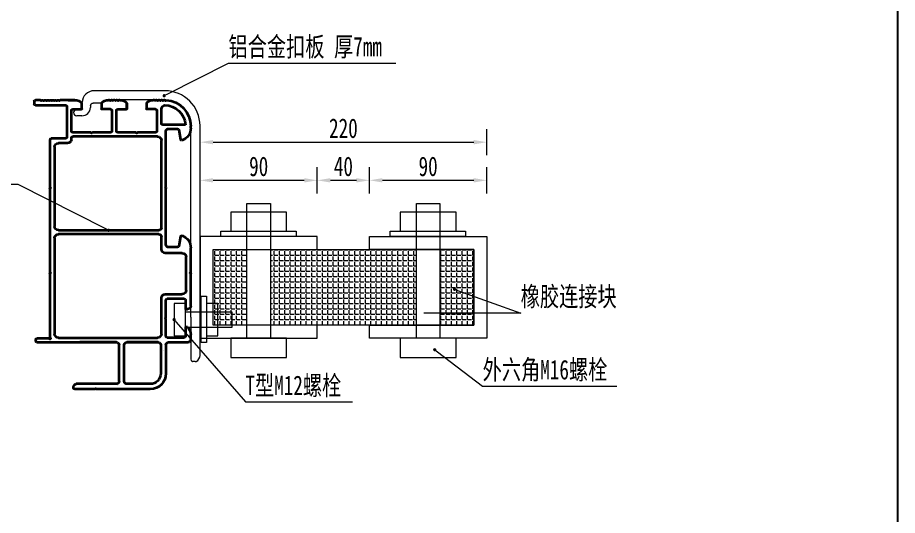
# Model space of a CAD drawing. Extents: x 36536 to 256213, y 18389 to 106449.
# Drawn here: x 249107 to 251807, y 81051 to 82581 of the extents above; entities that cross this region are included whole.
import ezdxf
from ezdxf import colors
from ezdxf.entities.mleader import LeaderData, LeaderLine
from ezdxf.math import Vec2, Vec3

# ---------------------------------------------------------------- set-up
doc = ezdxf.new("R2010")
doc.units = 0
doc.header["$LTSCALE"] = 1000
doc.header["$MEASUREMENT"] = 0
for name, color, linetype, lineweight in [('01-细实线', 3, 'Continuous', 18), ('02-标注', 3, 'Continuous', 18), ('03-中粗线', 1, 'Continuous', 35), ('型材', 7, 'Continuous', 15)]:
    doc.layers.add(name, color=color, linetype=linetype, lineweight=lineweight)
doc.styles.add('3.0号字-阿文', font='', dxfattribs={"width": 0.72})
doc.styles.get('3.0号字-阿文').set_extended_font_data('FangSong_GB2312')
doc.dimstyles.new('1：5阿文', dxfattribs={"dimtxt": 3, "dimasz": 2, "dimexe": 2, "dimexo": 0, "dimtad": 1, "dimdec": 0, "dimlfac": 5, "dimzin": 0, "dimdsep": 46, "dimtxsty": '3.0号字-阿文', "dimcen": 2, "dimclrd": 3, "dimclre": 3, "dimclrt": 3, "dimadec": 0, "dimazin": 0, "dimtfac": 1, "dimtdec": 0, "dimtmove": 0, "dimatfit": 3, "dimfxl": 2, "dimfxlon": 1, "dimtolj": 1, "dimtzin": 0, "dimlwd": 18, "dimlwe": 18, "dimarcsym": 0})

# ---------------------------------------------------------------- blocks, each defined once
blk = doc.blocks.new('ERE')
blk.add_line((42.01279945462011, -167.0003767648232, -6.701111215079436e-05), (42.01279946045543, -199.2569993367651))
at = {"layer": '型材', "extrusion": (0, -1, 0)}
for p, q in [((22.01279946044087, 7), (-32.31293349615589, 7)), ((22.4935750560835, 0), (-22.4935750560835, 0)), ((-26.61616359557956, -2.494814191806654), (-33.03893734700978, -2.494814191806654)), ((45.21103294100612, -201.0073250003697), (43.35173108428717, -201.0073250003697))]:
    blk.add_line(p, q, dxfattribs=at)
at = {"layer": '型材', "extrusion": (-1, 0, 0)}
for p, q in [((-41.31293349619955, -6.359820538200438), (-41.31293349615589, -2)), ((42.01279945462011, -167.0003767648232, -6.701111215079436e-05), (42.01279946044087, -19.99999999989086)), ((49.01279945496935, -196.2721140467329, -6.300101540546166e-05), (49.01279946044087, -20.00000000106957))]:
    blk.add_line(p, q, dxfattribs=at)
at = {"layer": '型材', "extrusion": (1, 0, 0)}
blk.add_line((-35.03893734700978, -4.494814191806654), (-35.03893734700978, -5.920625684688275), dxfattribs=at)
at = {"layer": '型材', "extrusion": (4.426100000000002e-12, 1, 0)}
blk.add_line((-45.60069508291781, -7.359820538185886), (-42.31293349619955, -7.359820538200438), dxfattribs=at)
at = {"layer": '型材', "extrusion": (-3.80242669e-08, -0.9999999999999993, 0)}
blk.add_line((-41.58769508264959, -12.15982069079473), (-45.60069508291781, -12.15982053819607), dxfattribs=at)
at = {"layer": '型材'}
for centre, radius, start, end in [((-32.31293349615589, -2), 9, 90, 180), ((-41.58508430421352, -5.606123666031635), 6.553697544774113, 269.9771752447518, 357.2494059149729), ((-45.60069508291781, -9.759820538201893), 2.400000000008731, 90, 270), ((44.01279946044087, -199.2569993364013), 1.999999999977559, 180, 228.6185957847259), ((43.35173108428717, -200.0073250003479), 1.000000000031168, 228.6185957847259, 270), ((45.21103294193745, -199.007324999533), 2.000000000837318, 269.9999999666495, 293.5408966204013), ((44.01282230019569, -196.2569993359575), 5.000000000263487, 293.5408966204013, 0)]:
    blk.add_arc(centre, radius, start, end, dxfattribs=at)
at = {"layer": '型材', "extrusion": (0, -3.851205031059188e-07, 0.999999999999926)}
blk.add_arc((22.01279946044087, -20.00000000000252, -2.695841953756038e-06), 27, 0, 90, dxfattribs=at)
at = {"layer": '型材', "extrusion": (0, 0, -1)}
for centre, radius, start, end in [((21.31971708033234, -6.59337699443131), 6.69705627411056, 37.73387139062445, 79.9050650188435), ((-22.00265244673938, -20.0041244633976), 20.01014743963923, 91.40581752806344, 179.9881902760069), ((42.31293349619955, -6.359820538200438), 0.9999999999999999, 180, 270), ((33.03893734700978, -4.494814191806654), 1.999999999999999, 0, 90)]:
    blk.add_arc(centre, radius, start, end, dxfattribs=at)
blk = doc.blocks.new('325')
at = {"layer": '03-中粗线', "ltscale": 0.5}
for p, q in [((76366.40474455255, -86883.46651534196), (76366.70474455935, -86883.92951533431)), ((76366.98758726858, -86883.92951533431), (76367.28758727956, -86883.46651534103)), ((76367.4290086316, -86883.40793670175), (76368.26332319957, -86883.40793670175)), ((76368.40474455232, -86883.46651534196), (76368.70474455912, -86883.92951533431)), ((76368.98758726832, -86883.92951533431), (76369.28758727932, -86883.46651534103)), ((76369.42900863137, -86883.40793670175), (76370.26332319932, -86883.40793670175)), ((76370.40474455232, -86883.46651534196), (76370.70474455912, -86883.92951533431)), ((76370.98758726832, -86883.92951533431), (76371.28758727932, -86883.46651534103)), ((76371.42900863137, -86883.40793670175), (76372.26332319934, -86883.40793670175)), ((76372.40474455232, -86883.46651534196), (76372.70474455912, -86883.92951533431)), ((76372.98758726832, -86883.92951533431), (76373.28758727932, -86883.46651534103)), ((76373.42900863137, -86883.40793670175), (76374.26332319932, -86883.40793670175)), ((76374.40474455232, -86883.46651534196), (76374.70474455912, -86883.92951533431)), ((76374.98758726832, -86883.92951533431), (76375.28758727932, -86883.46651534103)), ((76375.42900863137, -86883.40793670175), (76376.26332319934, -86883.40793670175)), ((76381.54108492528, -86885.90275087982), (76381.54108492528, -86890.2027508798)), ((76396.54108492528, -86890.20275087982), (76396.54108492528, -86885.90275087985)), ((76396.54108492525, -86885.90793670178), (76396.54108492525, -86890.20793670174)), ((76402.84966356227, -86883.466515342), (76403.14966356907, -86883.92951533434)), ((76403.43250627829, -86883.92951533434), (76403.73250628928, -86883.46651534108)), ((76404.84966356227, -86883.466515342), (76405.14966356907, -86883.92951533434)), ((76405.43250627827, -86883.92951533434), (76405.73250628928, -86883.46651534108)), ((76406.84966356227, -86883.466515342), (76407.14966356907, -86883.92951533434)), ((76407.43250627829, -86883.92951533434), (76407.73250628928, -86883.46651534108)), ((76408.84966356227, -86883.466515342), (76409.14966356907, -86883.92951533434)), ((76409.43250627827, -86883.92951533434), (76409.73250628928, -86883.46651534108)), ((76416.04108492528, -86885.90793670178), (76416.04108492528, -86890.20793670174)), ((76431.04108492528, -86890.20793670179), (76431.04108492528, -86885.90793670178)), ((76436.54108492528, -86883.4079367018), (76447.6531612195, -86883.40793670175)), ((76441.65316121918, -86883.40793670175), (76436.54108492385, -86883.40793670173)), ((76448.09458258223, -86883.92951533431), (76447.79458257124, -86883.46651534103)), ((76448.67742529824, -86883.46651534196), (76448.37742529143, -86883.92951533431)), ((76449.65316121919, -86883.40793670175), (76448.81884665122, -86883.40793670175)), ((76450.09458258223, -86883.92951533431), (76449.79458257122, -86883.46651534103)), ((76450.67742529824, -86883.46651534196), (76450.37742529144, -86883.92951533431)), ((76451.65316121919, -86883.40793670175), (76450.81884665122, -86883.40793670175)), ((76452.09458258223, -86883.92951533431), (76451.79458257124, -86883.46651534103)), ((76452.67742529824, -86883.46651534196), (76452.37742529143, -86883.92951533431)), ((76453.65316121919, -86883.40793670175), (76452.81884665122, -86883.40793670175)), ((76454.09458258223, -86883.92951533431), (76453.79458257122, -86883.46651534103)), ((76454.67742529824, -86883.46651534196), (76454.37742529144, -86883.92951533431)), ((76455.65316121919, -86883.40793670175), (76454.81884665122, -86883.40793670175)), ((76456.09458258223, -86883.92951533431), (76455.79458257124, -86883.46651534103)), ((76456.67742529824, -86883.46651534196), (76456.37742529143, -86883.92951533431)), ((76457.65316121919, -86883.40793670175), (76456.81884665122, -86883.40793670175)), ((76458.09458258223, -86883.92951533431), (76457.79458257122, -86883.46651534103)), ((76458.67742529824, -86883.46651534196), (76458.37742529144, -86883.92951533431)), ((76459.65316121919, -86883.40793670175), (76458.81884665122, -86883.40793670175)), ((76460.09458258223, -86883.92951533431), (76459.79458257124, -86883.46651534103)), ((76460.67742529824, -86883.46651534196), (76460.37742529143, -86883.92951533431)), ((76461.65316121919, -86883.40793670175), (76460.81884665122, -86883.40793670175)), ((76462.09458258223, -86883.92951533431), (76461.79458257122, -86883.46651534103)), ((76462.67742529826, -86883.46651534196), (76462.37742529144, -86883.92951533431)), ((76462.81884665099, -86883.40793670175), (76466.74108492528, -86883.40793670175)), ((76467.54108492528, -86884.20793670174), (76467.54108492531, -86886.60793669875)), ((76367.54108492528, -86887.40793670178), (76367.54108492528, -86887.40793670178)), ((76370.0409386659, -86901.36532588312), (76370.04108492528, -86890.40275087982)), ((76373.54108492528, -86891.40275087983), (76373.54108492528, -86907.40275087972)), ((76374.54108492527, -86890.40275087982), (76381.34108492518, -86890.40275087982)), ((76403.54108492528, -86890.40275087982), (76396.74108492534, -86890.40275087982)), ((76404.54108492528, -86907.40275087972), (76404.54108492528, -86891.40275087983)), ((76408.04108492528, -86891.40793670178), (76408.04108492528, -86907.40793670168)), ((76409.04108492528, -86890.40793670178), (76415.84108492521, -86890.40793670178)), ((76438.04108492528, -86890.40793670178), (76431.24108492535, -86890.40793670178)), ((76439.04108492528, -86907.40793670168), (76439.04108492528, -86891.40793670178)), ((76442.54108492528, -86888.40793669876), (76442.54108492528, -86911.90793670165)), ((76466.74108492528, -86887.40793669876), (76443.54108492528, -86887.40793669876)), ((76347.54108492528, -86904.99679039787), (76347.54108492528, -86903.40793670178)), ((76351.57509097943, -86902.36532588312), (76351.57509097943, -86902.36532588312)), ((76356.66207330422, -86906.22988452589), (76355.32496996537, -86913.58748895173)), ((76364.5409142436, -86905.40868674102), (76357.64595834218, -86905.40868674102)), ((76366.54091422218, -86950.32509398917), (76366.54091422218, -86907.40868672534)), ((76373.04091422218, -86911.40793670165), (76438.04108492563, -86911.40793670165)), ((76374.54108492527, -86908.40275087972), (76388.4582422128, -86908.40275087972)), ((76388.59966356902, -86908.46132952347), (76388.89966356907, -86908.76132952348)), ((76389.18250628156, -86908.76132952348), (76389.48250628148, -86908.46132952347)), ((76389.62392763773, -86908.40275087972), (76403.54108492528, -86908.40275087972)), ((76409.04108492528, -86908.40793670168), (76422.95824221282, -86908.40793670168)), ((76423.09966356905, -86908.46651534543), (76423.3996635691, -86908.76651534543)), ((76423.68250628158, -86908.76651534543), (76423.9825062815, -86908.46651534543)), ((76424.12392763773, -86908.40793670168), (76438.04108492528, -86908.40793670168)), ((76443.54108492528, -86912.90793670165), (76454.54108492528, -86912.90793670165)), ((76455.54108492528, -86913.90793670168), (76455.54108492528, -86950.32509398917)), ((76442.04108492528, -86916.40793670168), (76449.04108492528, -86916.40793670168)), ((76452.04108492528, -86919.40793670165), (76452.04108492528, -86980.40793670165)), ((76366.54091422218, -86994.40868674147), (76366.54091422218, -86951.49077941415)), ((76366.89949286592, -86950.76651534543), (76366.59949286593, -86950.46651534543)), ((76366.59949286593, -86951.3493580579), (76366.89949286592, -86951.0493580579)), ((76455.48250628157, -86950.46651534543), (76455.18250628152, -86950.76651534543)), ((76455.18250628152, -86951.0493580579), (76455.48250628157, -86951.34935805791)), ((76455.54108492528, -86951.49077941415), (76455.54108492528, -86951.49077941415)), ((76455.54108492528, -86951.49077941415), (76455.54108492528, -87015.5754690091)), ((76355.32496996537, -86988.2298845308), (76356.66207330422, -86995.58748895662)), ((76370.04091422218, -86997.90868674149), (76370.04091422218, -86988.40793670165)), ((76449.04108492528, -86983.40793670168), (76372.04091422218, -86983.40793670168)), ((76372.04091422218, -86986.40793670168), (76449.04108492528, -86986.40793670168)), ((76452.04108492528, -86989.40793670165), (76452.04108492528, -87062.90793670168)), ((76347.54108492742, -87015.5754690091), (76347.54108492742, -86996.82058308384)), ((76354.04108492742, -87000.90868674147), (76367.04091422218, -87000.90868674147)), ((76357.64595834218, -86996.40868674149), (76364.54091422218, -86996.40868674149)), ((76351.04108492742, -87029.40793670168), (76351.04108492742, -87003.9086867415)), ((76347.54108492742, -87030.99750686972), (76347.54108492742, -87016.74115443406)), ((76347.8996635712, -87016.01689036534), (76347.5996635712, -87015.71689036532)), ((76347.5996635712, -87016.59973307782), (76347.8996635712, -87016.29973307782)), ((76455.48250628157, -87015.71689036532), (76455.18250628152, -87016.01689036534)), ((76455.18250628152, -87016.29973307782), (76455.48250628157, -87016.59973307782)), ((76455.54108492528, -87016.74115443406), (76455.54108492528, -87065.90793670165)), ((76347.54108492742, -87041.40793670165), (76347.54108492742, -87030.99750686972)), ((76367.03691422216, -87032.40793670168), (76354.04108492742, -87032.40793670168)), ((76370.03691422216, -87062.90793670168), (76370.03691422216, -87035.40793670165)), ((76351.54108492742, -87036.90793670168), (76351.54108492742, -87043.70793670166)), ((76365.53691422216, -87035.90793670168), (76352.54108492742, -87035.90793670168)), ((76366.53691422215, -87050.32509398916), (76366.53691422216, -87036.90793670168)), ((76351.34108492742, -87043.90793670168), (76350.04108492745, -87043.90793670168)), ((76366.53691422216, -87064.90793670165), (76366.53691422215, -87051.49077941418)), ((76366.89549286592, -87050.76651534543), (76366.59549286593, -87050.46651534543)), ((76366.59549286593, -87051.34935805791), (76366.89549286592, -87051.0493580579)), ((76350.04108492745, -87057.90793670165), (76351.34108492742, -87057.90793670165)), ((76351.54108492742, -87058.10793670168), (76351.54108492742, -87064.90793670165)), ((76347.54108492742, -87067.40793670168), (76347.54108492742, -87063.40793670165)), ((76352.54108492742, -87065.90793670165), (76365.53691422216, -87065.90793670165)), ((76396.53691422213, -87069.40793670168), (76372.53691422213, -87069.40793670168)), ((76372.53691422213, -87069.40793670168), (76396.53691422213, -87069.40793670168)), ((76449.04108492528, -87065.90793670165), (76373.03691422216, -87065.90793670165)), ((76465.54108492528, -87069.40793670168), (76404.53691422215, -87069.4079367017)), ((76404.53691422215, -87069.40793670168), (76432.53691422215, -87069.40793670168)), ((76456.04108492528, -87066.40793670168), (76465.54108492528, -87066.40793670168)), ((76466.54108492528, -87067.40793670168), (76466.54108492528, -87068.40793670168)), ((76368.53691422401, -87075.40793670168), (76368.53691422401, -87075.40793670168)), ((76378.53571711051, -87105.40793670168), (76419.95407150914, -87105.40793670168)), ((76420.0954928656, -87105.34935805772), (76420.39549286588, -87105.04935805794)), ((76420.67833557836, -87105.04935805794), (76420.97833557817, -87105.34935805772)), ((76421.11975693463, -87105.40793670168), (76436.53691422215, -87105.40793670168)), ((76437.53691422213, -87104.40793670168), (76437.53691422213, -87104.40793670168))]:
    blk.add_line(p, q, dxfattribs=at)
at = {"layer": '03-中粗线'}
for p, q in [((76402.04108492528, -86883.40793670178), (76402.70824220953, -86883.40793670178)), ((76403.87392764102, -86883.40793670178), (76404.70824220953, -86883.40793670178)), ((76405.87392764102, -86883.40793670178), (76406.70824220953, -86883.40793670178)), ((76407.87392764102, -86883.40793670178), (76408.70824220953, -86883.40793670178)), ((76409.87392764102, -86883.40793670178), (76410.54108492525, -86883.40793670178)), ((76351.57509097943, -86902.36532588312), (76369.0409386659, -86902.36532588312)), ((76439.04108492528, -86914.00793670164), (76439.04108492528, -86912.40793670168)), ((76370.04091422218, -86981.40793670165), (76370.04091422218, -86914.40793670168)), ((76364.53691422213, -87069.40793670168), (76349.54108492745, -87069.40793670168)), ((76396.53691422213, -87069.40793670168), (76372.53691422213, -87069.40793670168)), ((76366.53691422215, -87071.40793670165), (76366.53691422215, -87093.57743374)), ((76370.53691422215, -87071.40793670165), (76370.53691422215, -87093.57743374)), ((76398.53691422215, -87099.40793670168), (76398.53691422215, -87071.40793670165)), ((76402.53691422213, -87099.40793670168), (76402.53691422213, -87071.40793670165)), ((76378.53571711051, -87101.40793670165), (76396.53691422213, -87101.40793670165)), ((76397.53691422215, -87101.40793670165), (76397.53691422215, -87101.40793670165)), ((76403.53691422213, -87102.40793670165), (76403.53691422213, -87102.40793670165)), ((76404.53691422215, -87101.40793670165), (76435.53691422207, -87101.40793670165))]:
    blk.add_line(p, q, dxfattribs=at)
at = {"layer": '03-中粗线', "ltscale": 0.5}
for centre, radius, start, end in [((76367.61664474042, -86903.4378522692), 20.07558210445036, 93.86531556924929, 179.9146208373906), ((76366.26332319982, -86883.60793670184), 0.2000000001135049, 45.00000144736651, 90.00000006670106), ((76366.84616591397, -86883.78809397928), 0.1999999979950744, 225.000000084894, 314.9999999151059), ((76367.42900863128, -86883.60793670168), 0.199999999929549, 89.99999991328862, 134.9999981988977), ((76367.54108492528, -86903.40793670178), 20, 90, 90.35673321188091), ((76368.26332319957, -86883.60793670184), 0.2000000001135049, 45.00000144736651, 90.00000006670106), ((76368.84616591372, -86883.78809397928), 0.1999999979950744, 225.000000084894, 314.9999999151059), ((76369.42900863108, -86883.60793670168), 0.199999999929549, 89.99999991328862, 134.9999981988977), ((76370.26332319957, -86883.60793670184), 0.2000000001135049, 45.00000144736651, 90.00000006670106), ((76370.84616591372, -86883.78809397928), 0.1999999979950744, 225.000000084894, 314.9999999151059), ((76371.42900863106, -86883.60793670168), 0.199999999929549, 89.99999991328862, 134.9999981988977), ((76372.26332319957, -86883.60793670184), 0.2000000001135049, 45.00000144736651, 90.00000006670106), ((76372.84616591372, -86883.78809397928), 0.1999999979950744, 225.000000084894, 314.9999999151059), ((76373.42900863108, -86883.60793670168), 0.199999999929549, 89.99999991328862, 134.9999981988977), ((76374.26332319957, -86883.60793670184), 0.2000000001135049, 45.00000144736651, 90.00000006670106), ((76374.84616591372, -86883.78809397928), 0.1999999979950744, 225.000000084894, 314.9999999151059), ((76375.42900863106, -86883.60793670168), 0.199999999929549, 89.99999991328862, 134.9999981988977), ((76376.40258022847, -86889.94328030937), 6.53682710417538, 38.17881884704037, 91.22069064227405), ((76401.71796604473, -86889.99707516463), 6.597056274850115, 87.19257233532144, 141.6953372254382), ((76402.70824220953, -86883.6079367019), 0.2000000001135049, 45.00000144736889, 90.00000006670106), ((76403.29108492367, -86883.78809397932), 0.1999999979950744, 225.0000000848964, 314.9999999151035), ((76403.87392764102, -86883.6079367017), 0.199999999929549, 89.99999991328862, 134.9999981988952), ((76404.70824220953, -86883.6079367019), 0.2000000001135049, 45.00000144736889, 90.00000006670106), ((76405.29108492367, -86883.78809397932), 0.1999999979950744, 225.0000000848964, 314.9999999151035), ((76405.87392764102, -86883.6079367017), 0.199999999929549, 89.99999991328862, 134.9999981988952), ((76406.70824220953, -86883.6079367019), 0.2000000001135049, 45.00000144736889, 90.00000006670106), ((76407.29108492367, -86883.78809397932), 0.1999999979950744, 225.0000000848964, 314.9999999151035), ((76407.87392764102, -86883.6079367017), 0.199999999929549, 89.99999991328862, 134.9999981988952), ((76408.70824220953, -86883.6079367019), 0.2000000001135049, 45.00000144736889, 90.00000006670106), ((76409.29108492367, -86883.78809397932), 0.1999999979950744, 225.0000000848964, 314.9999999151035), ((76409.87392764102, -86883.6079367017), 0.199999999929549, 89.99999991328862, 134.9999981988952), ((76410.8642038058, -86889.99707516463), 6.597056274850115, 38.30466277471624, 92.80742766467857), ((76436.21796604477, -86889.99707516465), 6.597056274851218, 87.19257233532144, 141.6953372252837), ((76447.6531612195, -86883.60793670168), 0.199999999929549, 45.00000180110229, 90.00000008754515), ((76448.23600393682, -86883.78809397928), 0.1999999979950744, 225.0000000854836, 314.9999999145164), ((76448.81884665099, -86883.60793670184), 0.2000000001135049, 89.99999993329894, 134.9999985526335), ((76449.6531612195, -86883.60793670168), 0.199999999929549, 45.00000180110229, 90.00000008754515), ((76450.23600393684, -86883.78809397928), 0.1999999979950744, 225.0000000854836, 314.9999999145164), ((76450.81884665099, -86883.60793670184), 0.2000000001135049, 89.99999993329894, 134.9999985526335), ((76451.6531612195, -86883.60793670168), 0.199999999929549, 45.00000180110229, 90.00000008754515), ((76452.23600393682, -86883.78809397928), 0.1999999979950744, 225.0000000854836, 314.9999999145164), ((76452.81884665099, -86883.60793670184), 0.2000000001135049, 89.99999993329894, 134.9999985526335), ((76453.6531612195, -86883.60793670168), 0.199999999929549, 45.00000180110229, 90.00000008754515), ((76454.23600393684, -86883.78809397928), 0.1999999979950744, 225.0000000854836, 314.9999999145164), ((76454.81884665099, -86883.60793670184), 0.2000000001135049, 89.99999993329894, 134.9999985526335), ((76455.6531612195, -86883.60793670168), 0.199999999929549, 45.00000180110229, 90.00000008754515), ((76456.23600393682, -86883.78809397928), 0.1999999979950744, 225.0000000854836, 314.9999999145164), ((76456.81884665099, -86883.60793670184), 0.2000000001135049, 89.99999993329894, 134.9999985526335), ((76457.6531612195, -86883.60793670168), 0.199999999929549, 45.00000180110229, 90.00000008754515), ((76458.23600393684, -86883.78809397928), 0.1999999979950744, 225.0000000854836, 314.9999999145164), ((76458.81884665099, -86883.60793670184), 0.2000000001135049, 89.99999993329894, 134.9999985526335), ((76459.6531612195, -86883.60793670168), 0.199999999929549, 45.00000180110229, 90.00000008754515), ((76460.23600393682, -86883.78809397928), 0.1999999979950744, 225.0000000854836, 314.9999999145164), ((76460.81884665099, -86883.60793670184), 0.2000000001135049, 89.99999993329894, 134.9999985526335), ((76461.6531612195, -86883.60793670168), 0.199999999929549, 45.00000180110229, 90.00000008754515), ((76462.23600393684, -86883.78809397928), 0.1999999979950744, 225.0000000854836, 314.9999999145164), ((76462.81884665099, -86883.60793670184), 0.2000000001135049, 89.99999993329894, 134.9999985526335), ((76466.74108492528, -86884.20793670174), 0.8, 0, 90), ((76466.74108492528, -86886.60793669875), 0.8, 270, 0), ((76367.49003558309, -86903.35344500678), 15.94559002169861, 89.81656891671328, 176.4472087725915), ((76367.04108492527, -86890.40275087982), 3, 0, 90), ((76374.54108492527, -86891.40275087983), 1, 90, 180), ((76381.34108492524, -86890.2027508798), 0.2000000000261934, 269.9999999883273, 0.274108499840594), ((76396.74108492528, -86890.2027508798), 0.2000000000261934, 180.0000000083376, 270.0000000125065), ((76403.54108492528, -86891.40275087983), 1, 0, 90), ((76409.04108492528, -86891.40793670178), 1, 90, 180), ((76415.84108492527, -86890.20793670174), 0.2000000000261934, 269.9999999883273, 0.274108499840594), ((76431.2410849253, -86890.20793670174), 0.2000000000261934, 180.0000000083376, 270.0000000125065), ((76438.04108492528, -86891.40793670178), 1, 0, 90), ((76443.54108492528, -86888.40793669876), 1, 90, 180), ((76357.38548008031, -86905.04672818596), 9.84452181424101, 179.7093574657174, 251.9861042656822), ((76357.64595834218, -86906.40868674102), 1.00000000001455, 90, 169.6999999991817), ((76364.54091423785, -86907.40868672534), 1.999999984327585, 359.9999999991662, 89.99999983491486), ((76369.0409386659, -86901.36532588312), 1, 270, 0), ((76374.54108492527, -86907.40275087972), 1, 180, 270), ((76403.54108492528, -86907.40275087972), 1, 270, 0), ((76409.04108492528, -86907.40793670168), 1, 180, 270), ((76438.04108492528, -86907.40793670168), 1, 270, 0), ((76354.34108492742, -86913.4086867366), 1.000000000014362, 270, 349.6999999991817), ((76373.04091422218, -86914.40793670168), 3, 90, 180), ((76388.4582422128, -86908.6027508797), 0.1999999999970896, 44.99999999999744, 90), ((76389.04108492532, -86908.61990816724), 0.2000000000015772, 224.9999999999975, 315.0000000000026), ((76389.62392763773, -86908.6027508797), 0.2000000000015772, 90, 135.0000000000025), ((76422.95824221282, -86908.60793670166), 0.1999999999970896, 44.99999999999743, 90), ((76423.54108492534, -86908.62509398918), 0.2000000000015772, 224.9999999999975, 315.0000000000026), ((76424.12392763773, -86908.60793670166), 0.2000000000015772, 90, 135.0000000000025), ((76438.04108492528, -86912.40793670165), 1, 0, 90), ((76442.08928904227, -86913.27268155543), 3.135625690173793, 193.56122882511, 269.1191546665036), ((76443.54108492528, -86911.90793670165), 1, 180, 270), ((76454.54108492528, -86913.90793670168), 1, 0, 90), ((76449.04108492528, -86919.40793670165), 3, 0, 90), ((76366.74091422219, -86950.32509398917), 0.200000000011867, 180.0000000041688, 225.0000000029452), ((76366.74091422219, -86951.49077941415), 0.2000000000116415, 134.9999999970547, 179.9999999958312), ((76366.7580715097, -86950.90793670165), 0.2000000000015772, 315.0000000000026, 44.99999999999743), ((76455.32392763776, -86950.90793670165), 0.2000000000015772, 135.0000000000025, 224.9999999999975), ((76455.3410849253, -86950.32509398923), 0.1999999999825377, 315.0000000176893, 1.66752665e-08), ((76455.34108492533, -86951.49077941407), 0.1999999999604182, 359.9999999874935, 44.99999998820624), ((76372.04091422218, -86981.40793670165), 2, 180, 270), ((76449.04108492528, -86980.40793670165), 3, 270, 0), ((76357.61469231363, -86996.87236543487), 10.07374047627334, 110.0422112819872, 179.7054794852071), ((76354.31772698127, -86988.42229504287), 1.02545611031239, 10.81474380238152, 98.7180072185798), ((76372.04091422218, -86988.40793670165), 2, 90, 180), ((76449.04108492528, -86989.40793670165), 3, 0, 90), ((76364.54091422218, -86994.40868674147), 2, 270, 0), ((76354.04108492742, -87003.9086867415), 3, 90, 180), ((76357.64595834218, -86995.40868674147), 1.000000000014362, 190.3000000008183, 270), ((76367.04091422218, -86997.90868674149), 3, 270, 0), ((76347.74108492745, -87015.57546900907), 0.200000000011867, 180.0000000041688, 225.0000000029452), ((76455.3410849253, -87015.57546900916), 0.1999999999825377, 315.0000000176893, 1.66752665e-08), ((76347.74108492745, -87016.74115443407), 0.2000000000116415, 134.9999999970547, 179.9999999958312), ((76347.75824221496, -87016.15831172158), 0.2000000000015772, 315.0000000000026, 44.99999999999743), ((76455.32392763776, -87016.15831172158), 0.2000000000015772, 135.0000000000025, 224.9999999999975), ((76455.3410849253, -87016.74115443401), 0.1999999999809977, 359.9999999833248, 44.99999998231064), ((76354.04108492742, -87029.40793670168), 3, 180, 270), ((76367.03691422216, -87035.40793670165), 3, 0, 90), ((76350.04108492745, -87041.40793670165), 2.5, 180, 270), ((76352.54108492742, -87036.90793670168), 1, 90, 180), ((76365.53691422216, -87036.90793670168), 1, 0, 90), ((76351.34108492744, -87043.70793670166), 0.1999999999970896, 269.9999999958312, 0), ((76366.73691422217, -87050.32509398916), 0.200000000011867, 180.0000000041688, 225.0000000029452), ((76366.73691422217, -87051.49077941418), 0.2000000000116415, 134.9999999970547, 179.9999999958312), ((76366.75407150968, -87050.90793670168), 0.2000000000015772, 315.0000000000026, 44.99999999999743), ((76354.13022339027, -87063.08481782113), 6.597056274850115, 128.3046627746987, 182.8074276646794), ((76351.34108492744, -87058.10793670168), 0.1999999999970896, 0, 90.00000000416883), ((76352.54108492742, -87064.90793670165), 1, 180, 270), ((76365.53691422216, -87064.90793670165), 1, 270, 0), ((76373.03691422216, -87062.90793670168), 3, 180, 270), ((76396.53691422213, -87071.40793670165), 2, 0, 90), ((76404.53691422215, -87071.40793670165), 2, 90, 180), ((76449.04108492528, -87062.90793670168), 3, 270, 0), ((76455.54108492528, -87066.40793670168), 0.5, 90, 0), ((76465.54108492528, -87067.40793670168), 1, 0, 90), ((76465.54108492528, -87068.40793670168), 1, 270, 0), ((76396.53691422213, -87099.40793670168), 2, 270, 0), ((76404.53691422215, -87099.40793670168), 2, 180, 270), ((76434.47246822399, -87104.2842340338), 3.066941738222635, 357.6883930150062, 69.69174203744541), ((76419.95407150914, -87105.20793670157), 0.200000000098953, 270.0000000625323, 315.0000000619063), ((76420.5369142221, -87105.19077941416), 0.2000000000015772, 44.99999999999741, 135.0000000000026), ((76421.11975693463, -87105.20793670157), 0.2000000000941851, 224.9999999380936, 269.9999999374678), ((76436.53691422215, -87104.40793670168), 1, 270, 0)]:
    blk.add_arc(centre, radius, start, end, dxfattribs=at)
at = {"layer": '03-中粗线'}
for centre, radius, start, end in [((76349.54108492745, -87067.40793670168), 2, 180, 270), ((76364.53691422213, -87071.40793670165), 2, 0, 90), ((76372.53691422213, -87071.40793670165), 2, 90, 180), ((76378.53571711051, -87093.40793670168), 12, 180, 270), ((76378.53571711051, -87093.40793670168), 8, 180, 270)]:
    blk.add_arc(centre, radius, start, end, dxfattribs=at)
blk = doc.blocks.new('030303')
at = {"layer": '01-细实线'}
h = blk.add_hatch(dxfattribs=at)
h.set_pattern_fill('ANGLE', color=256, scale=15)
h.set_pattern_definition([(0, (-2613484.11554937, 941764.9916915592), (0, 4.125), [3, -1.125]), (90, (-2613484.11554937, 941764.9916915592), (-4.125, 2.525834023241416e-16), [3, -1.125])])
h.paths.add_polyline_path([(-2742861.675904216, 1047674.994747188), (-2742835.675904216, 1047674.994747188), (-2742835.675904216, 1047732.994747188), (-2742861.675904216, 1047732.994747188)])
h.paths.add_polyline_path([(-2742817.675904216, 1047732.994747188), (-2742817.675904216, 1047674.994747188), (-2742705.675904216, 1047674.994747188), (-2742705.675904216, 1047732.994747188)])
h.paths.add_polyline_path([(-2742687.675904216, 1047674.994747188), (-2742661.675904216, 1047674.994747188), (-2742661.675904216, 1047732.994747188), (-2742687.675904216, 1047732.994747188)])
at = {"layer": '01-细实线', "color": 7}
for points in [[(-2742835.675904216, 1047664.994747188), (-2742835.675904216, 1047768.456115112), (-2742817.675904216, 1047768.456115112), (-2742817.675904216, 1047664.994747188)], [(-2742705.675904216, 1047664.994747188), (-2742705.675904216, 1047768.456115112), (-2742687.675904216, 1047768.456115112), (-2742687.675904216, 1047664.994747188)], [(-2742882.811574251, 1047685.248644975), (-2742847.350206328, 1047685.248644975), (-2742847.350206328, 1047673.248644975), (-2742882.811574251, 1047673.248644975)]]:
    blk.add_lwpolyline(points, dxfattribs=at)
for points in [[(-2742848.09803632, 1047747.047253124), (-2742805.253772112, 1047747.047253124), (-2742805.253772112, 1047761.788245041), (-2742848.09803632, 1047761.788245041)], [(-2742718.09803632, 1047747.047253124), (-2742675.253772112, 1047747.047253124), (-2742675.253772112, 1047761.788245041), (-2742718.09803632, 1047761.788245041)], [(-2742855.677809753, 1047747.047253124), (-2742798.011656897, 1047747.047253124), (-2742798.011656897, 1047742.994747188), (-2742855.677809753, 1047742.994747188)], [(-2742725.677809753, 1047747.047253124), (-2742668.011656897, 1047747.047253124), (-2742668.011656897, 1047742.994747188), (-2742725.677809753, 1047742.994747188)], [(-2742891.552566168, 1047691.670777079), (-2742891.552566168, 1047666.826512871), (-2742882.811574251, 1047666.826512871), (-2742882.811574251, 1047691.670777079)], [(-2742866.759068316, 1047697.250550511), (-2742866.759068316, 1047661.584397656), (-2742870.811574251, 1047661.584397656), (-2742870.811574251, 1047697.250550511)], [(-2742866.759068316, 1047691.670777079), (-2742866.759068316, 1047666.826512871), (-2742858.018076398, 1047666.826512871), (-2742858.018076398, 1047691.670777079)], [(-2742848.09803632, 1047650.253755271), (-2742805.253772112, 1047650.253755271), (-2742805.253772112, 1047664.994747188), (-2742848.09803632, 1047664.994747188)], [(-2742718.09803632, 1047650.253755271), (-2742675.253772112, 1047650.253755271), (-2742675.253772112, 1047664.994747188), (-2742718.09803632, 1047664.994747188)]]:
    blk.add_lwpolyline(points, close=True, dxfattribs=at)
at = {"layer": '01-细实线', "color": 6}
for points in [[(-2742781.675904216, 1047742.994747188), (-2742871.675904216, 1047742.994747188), (-2742871.675904216, 1047664.994747188), (-2742781.675904216, 1047664.994747188), (-2742781.675904216, 1047674.994747188), (-2742861.675904216, 1047674.994747188), (-2742861.675904216, 1047732.994747188), (-2742781.675904216, 1047732.994747188), (-2742781.675904216, 1047742.994747188)], [(-2742741.675904216, 1047742.994747188), (-2742651.675904216, 1047742.994747188), (-2742651.675904216, 1047664.994747188), (-2742741.675904216, 1047664.994747188), (-2742741.675904216, 1047674.994747188), (-2742661.675904216, 1047674.994747188), (-2742661.675904216, 1047732.994747188), (-2742741.675904216, 1047732.994747188), (-2742741.675904216, 1047742.994747188)]]:
    blk.add_lwpolyline(points, dxfattribs=at)
at = {"layer": '01-细实线', "color": 5}
for points in [[(-2742861.675904216, 1047732.994747188), (-2742661.675904216, 1047732.994747188), (-2742661.675904216, 1047674.994747188), (-2742861.675904216, 1047674.994747188)], [(-2742835.675904216, 1047732.994747188), (-2742817.675904216, 1047732.994747188), (-2742817.675904216, 1047674.994747188), (-2742835.675904216, 1047674.994747188)], [(-2742705.675904216, 1047732.994747188), (-2742687.675904216, 1047732.994747188), (-2742687.675904216, 1047674.994747188), (-2742705.675904216, 1047674.994747188)]]:
    blk.add_lwpolyline(points, close=True, dxfattribs=at)
at = {"layer": '01-细实线', "color": 1}
blk.add_blockref('ERE', (-2742920.6887248, 1047848.001773642), dxfattribs=at)
at = {"layer": '01-细实线', "color": 0, "lineweight": 5, "xscale": -1}
blk.add_blockref('325', (-2666531.270489324, 1134731.256781107), dxfattribs=at)
blk = doc.blocks.new('*D719')
at = {"layer": '02-标注', "color": 3, "linetype": 'Continuous', "lineweight": 18, "transparency": 16777216}
for p, q in [((249872.0408757366, 81766.3606169445), (249872.0408757366, 81770.3606169445)), ((249890.0408757377, 81766.3606169445), (249890.0408757377, 81770.3606169445)), ((249874.0408757366, 81768.3606169445), (249888.0408757377, 81768.3606169445))]:
    blk.add_line(p, q, dxfattribs=at)
at = {"layer": '02-标注', "color": 3, "transparency": 16777216}
for points in [[(249874.0408757366, 81768.69395027783), (249874.0408757366, 81768.02728361117), (249872.0408757366, 81768.3606169445)], [(249888.0408757377, 81768.69395027783), (249888.0408757377, 81768.02728361117), (249890.0408757377, 81768.3606169445)]]:
    blk.add_solid(points, dxfattribs=at)
at = {"layer": 'Defpoints', "color": 0, "transparency": 16777216}
for p in [(249890.0408757377, 81768.3606169445), (249872.0408757366, 81759.71513082623), (249890.0408757377, 81759.71513082623)]:
    blk.add_point(p, dxfattribs=at)
at = {"layer": '02-标注', "color": 3, "transparency": 16777216, "insert": (249881.0408757371, 81770.4856169445), "char_height": 3, "attachment_point": 5, "style": '3.0号字-阿文'}
blk.add_mtext('\\A1;90', dxfattribs=at)
blk = doc.blocks.new('*D720')
at = {"layer": '02-标注', "color": 3, "linetype": 'Continuous', "lineweight": 18, "transparency": 16777216}
for p, q in [((249890.0408757377, 81766.3606169445), (249890.0408757377, 81770.3606169445)), ((249898.0408757381, 81766.3606169445), (249898.0408757381, 81770.3606169445)), ((249892.0408757377, 81768.3606169445), (249896.0408757381, 81768.3606169445))]:
    blk.add_line(p, q, dxfattribs=at)
at = {"layer": '02-标注', "color": 3, "transparency": 16777216}
for points in [[(249892.0408757377, 81768.69395027783), (249892.0408757377, 81768.02728361117), (249890.0408757377, 81768.3606169445)], [(249896.0408757381, 81768.69395027783), (249896.0408757381, 81768.02728361117), (249898.0408757381, 81768.3606169445)]]:
    blk.add_solid(points, dxfattribs=at)
at = {"layer": 'Defpoints', "color": 0, "transparency": 16777216}
for p in [(249898.0408757381, 81768.3606169445), (249890.0408757377, 81759.71513082623), (249898.0408757381, 81759.71513082623)]:
    blk.add_point(p, dxfattribs=at)
at = {"layer": '02-标注', "color": 3, "transparency": 16777216, "insert": (249894.0408757379, 81770.4856169445), "char_height": 3, "attachment_point": 5, "style": '3.0号字-阿文'}
blk.add_mtext('\\A1;40', dxfattribs=at)
blk = doc.blocks.new('*D721')
at = {"layer": '02-标注', "color": 3, "linetype": 'Continuous', "lineweight": 18, "transparency": 16777216}
for p, q in [((249898.0408757381, 81766.3606169445), (249898.0408757381, 81770.3606169445)), ((249916.0408757392, 81766.3606169445), (249916.0408757392, 81770.3606169445)), ((249900.0408757381, 81768.3606169445), (249914.0408757392, 81768.3606169445))]:
    blk.add_line(p, q, dxfattribs=at)
at = {"layer": '02-标注', "color": 3, "transparency": 16777216}
for points in [[(249900.0408757381, 81768.69395027783), (249900.0408757381, 81768.02728361117), (249898.0408757381, 81768.3606169445)], [(249914.0408757392, 81768.69395027783), (249914.0408757392, 81768.02728361117), (249916.0408757392, 81768.3606169445)]]:
    blk.add_solid(points, dxfattribs=at)
at = {"layer": 'Defpoints', "color": 0, "transparency": 16777216}
for p in [(249916.0408757392, 81768.3606169445), (249898.0408757381, 81759.71513082623), (249916.0408757392, 81759.71513082623)]:
    blk.add_point(p, dxfattribs=at)
at = {"layer": '02-标注', "color": 3, "transparency": 16777216, "insert": (249907.0408757387, 81770.4856169445), "char_height": 3, "attachment_point": 5, "style": '3.0号字-阿文'}
blk.add_mtext('\\A1;90', dxfattribs=at)
blk = doc.blocks.new('*D722')
at = {"layer": '02-标注', "color": 3, "linetype": 'Continuous', "lineweight": 18, "transparency": 16777216}
for p, q in [((249872.0408757366, 81772.21540517802), (249872.0408757366, 81776.21540517802)), ((249916.0408757392, 81772.21540517802), (249916.0408757392, 81776.21540517802)), ((249874.0408757366, 81774.21540517802), (249914.0408757392, 81774.21540517802))]:
    blk.add_line(p, q, dxfattribs=at)
at = {"layer": '02-标注', "color": 3, "transparency": 16777216}
for points in [[(249874.0408757366, 81774.54873851135), (249874.0408757366, 81773.8820718447), (249872.0408757366, 81774.21540517802)], [(249914.0408757392, 81774.54873851135), (249914.0408757392, 81773.8820718447), (249916.0408757392, 81774.21540517802)]]:
    blk.add_solid(points, dxfattribs=at)
at = {"layer": 'Defpoints', "color": 0, "transparency": 16777216}
for p in [(249916.0408757392, 81774.21540517802), (249872.0408757366, 81759.71513082623), (249916.0408757392, 81759.71513082623)]:
    blk.add_point(p, dxfattribs=at)
at = {"layer": '02-标注', "color": 3, "transparency": 16777216, "insert": (249894.0408757379, 81776.34040517802), "char_height": 3, "attachment_point": 5, "style": '3.0号字-阿文'}
blk.add_mtext('\\A1;220', dxfattribs=at)
blk = doc.blocks.new('_Dot')
at = {"color": 0, "linetype": 'ByBlock', "lineweight": -2}
blk.add_line((-0.5, 0), (-1, 0), dxfattribs=at)
at = {"color": 0, "linetype": 'ByBlock', "const_width": 0.5}
blk.add_lwpolyline([(-0.25, 0, 1), (0.25, 0, 1)], format="xyb", close=True, dxfattribs=at)
blk = doc.blocks.new('asdasd')
at = {"xscale": 0.2000000000116415, "yscale": 0.2000000000116415, "zscale": 0.2000000000116415}
blk.add_blockref('030303', (798446.3760885107, -127788.8840137685), dxfattribs=at)
at = {"layer": '02-标注'}
for base, p1, p2, picture, middle in [((249916.0408757392, 81774.21540517802), (249872.0408757366, 81759.71513082623), (249916.0408757392, 81759.71513082623), '*D722', (249894.0408757379, 81776.34040517802)), ((249890.0408757377, 81768.3606169445), (249872.0408757366, 81759.71513082623), (249890.0408757377, 81759.71513082623), '*D719', (249881.0408757371, 81770.4856169445)), ((249898.0408757381, 81768.3606169445), (249890.0408757377, 81759.71513082623), (249898.0408757381, 81759.71513082623), '*D720', (249894.0408757379, 81770.4856169445)), ((249916.0408757392, 81768.3606169445), (249898.0408757381, 81759.71513082623), (249916.0408757392, 81759.71513082623), '*D721', (249907.0408757387, 81770.4856169445))]:
    dim = blk.add_linear_dim(base=base, p1=p1, p2=p2, dimstyle='1：5阿文', dxfattribs=at)
    dim.commit()
    dim.dimension.update_dxf_attribs({"geometry": picture, "text_midpoint": middle})
at = {"layer": '01-细实线'}
ml = blk.add_multileader_mtext('Standard', dxfattribs=at)
ml.set_content('铝合金扣板 厚7mm', color=4, style='3.0号字-阿文')
ml.set_leader_properties(color=256, linetype='Continuous', lineweight=18)
ml.set_arrow_properties(name='DOT')
ml.build(insert=Vec2(0, 0))
ml.multileader.update_dxf_attribs({"has_dogleg": 0, "text_left_attachment_type": 5, "text_right_attachment_type": 5, "dogleg_length": 0.36, "arrow_head_size": 0.5})
ctx = ml.context
ctx.base_point, ctx.char_height, ctx.arrow_head_size, ctx.landing_gap_size, ctx.plane_origin = Vec3(249876.4072617217, 81786.33248508698), 3, 0.5, 0, Vec3(249912.4690982449, 81797.56577063003)
ctx.left_attachment, ctx.right_attachment = 5, 5
notes = []
notes.append((ctx, [(0, (1, 1, 0), (249876.0472617217, 81786.33248508698), (1, 0), 0.36, [(0, [(249866.5435657596, 81781.3540647116)], 0, [])])]))
ctx.mtext.insert, ctx.mtext.flow_direction = Vec3(249876.4072617217, 81790.38653914095), 5
ml = blk.add_multileader_mtext('Standard', dxfattribs=at)
ml.set_content('铝合金主梁 222×120×4', color=4, style='3.0号字-阿文')
ml.set_leader_properties(color=256, linetype='Continuous', lineweight=18)
ml.set_arrow_properties(name='DOT')
ml.build(insert=Vec2(0, 0))
ml.multileader.update_dxf_attribs({"has_dogleg": 0, "text_left_attachment_type": 5, "text_right_attachment_type": 5, "dogleg_length": 0.36, "arrow_head_size": 0.5})
ctx = ml.context
ctx.base_point, ctx.char_height, ctx.arrow_head_size, ctx.landing_gap_size, ctx.plane_origin = Vec3(249807.7553750872, 81767.70809927373), 3, 0.5, 0, Vec3(249843.8172116105, 81778.94138481678)
ctx.left_attachment, ctx.right_attachment = 5, 5
notes.append((ctx, [(1, (1, 1, 0), (249844.4976608015, 81767.70809927373), (-1, 0), 0.36, [(0, [(249858.0137587994, 81760.68595027109)], 0, [])])]))
ctx.mtext.insert, ctx.mtext.flow_direction = Vec3(249807.7553750873, 81771.68107224652), 5
ml = blk.add_multileader_mtext('Standard', dxfattribs=at)
ml.set_content('橡胶连接块', color=4, style='3.0号字-阿文')
ml.set_leader_properties(color=256, linetype='Continuous', lineweight=18)
ml.set_arrow_properties(name='DOT')
ml.build(insert=Vec2(0, 0))
ml.multileader.update_dxf_attribs({"has_dogleg": 0, "text_left_attachment_type": 5, "text_right_attachment_type": 5, "dogleg_length": 0.36, "arrow_head_size": 0.5})
ctx = ml.context
ctx.base_point, ctx.char_height, ctx.arrow_head_size, ctx.landing_gap_size, ctx.plane_origin = Vec3(249921.2508266127, 81747.96612654557), 3, 0.5, 0, Vec3(249960.7751459213, 81744.69684430514)
ctx.left_attachment, ctx.right_attachment = 5, 5
notes.append((ctx, [(1, (1, 1, 0), (249920.8908266127, 81747.96612654557), (1, 0), 0.36, [(0, [(249911.097554594, 81751.6273983696)], 0, [])])]))
ctx.mtext.insert, ctx.mtext.flow_direction = Vec3(249921.2508266127, 81752.02018059953), 5
ml = blk.add_multileader_mtext('Standard', dxfattribs=at)
ml.set_content('T型M12螺栓', color=4, style='3.0号字-阿文')
ml.set_leader_properties(color=256, linetype='Continuous', lineweight=18)
ml.set_arrow_properties(name='DOT')
ml.build(insert=Vec2(0, 0))
ml.multileader.update_dxf_attribs({"has_dogleg": 0, "text_left_attachment_type": 5, "text_right_attachment_type": 5, "dogleg_length": 0.36, "arrow_head_size": 0.5})
ctx = ml.context
ctx.base_point, ctx.char_height, ctx.arrow_head_size, ctx.landing_gap_size, ctx.plane_origin = Vec3(249878.9978995527, 81734.34686588845), 3, 0.5, 0, Vec3(249913.5666749448, 81728.26968875364)
ctx.left_attachment, ctx.right_attachment = 5, 5
notes.append((ctx, [(1, (1, 1, 0), (249878.6378995527, 81734.34686588845), (1, 0), 0.36, [(0, [(249868.065543346, 81746.96591037209)], 0, [])])]))
ctx.mtext.insert, ctx.mtext.flow_direction = Vec3(249878.9978995527, 81738.36848751013), 5
ml = blk.add_multileader_mtext('Standard', dxfattribs=at)
ml.set_content('外六角M16螺栓', color=4, style='3.0号字-阿文')
ml.set_leader_properties(color=256, linetype='Continuous', lineweight=18)
ml.set_arrow_properties(name='DOT')
ml.build(insert=Vec2(0, 0))
ml.multileader.update_dxf_attribs({"has_dogleg": 0, "text_left_attachment_type": 5, "text_right_attachment_type": 5, "dogleg_length": 0.36, "arrow_head_size": 0.5})
ctx = ml.context
ctx.base_point, ctx.char_height, ctx.arrow_head_size, ctx.landing_gap_size, ctx.plane_origin = Vec3(249915.4115377307, 81736.75812843652), 3, 0.5, 0, Vec3(249950.1755011636, 81728.71272262768)
ctx.left_attachment, ctx.right_attachment = 5, 5
notes.append((ctx, [(1, (1, 1, 0), (249915.0515377307, 81736.75812843652), (1, 0), 0.36, [(0, [(249908.0626122744, 81742.330533806)], 0, [])])]))
ctx.mtext.insert, ctx.mtext.flow_direction = Vec3(249915.4115377307, 81740.7797500582), 5
for ctx, leaders in notes:
    for number, flags, end, landing, length, lines in leaders:
        leader = LeaderData()
        leader.index, (leader.has_last_leader_line, leader.has_dogleg_vector, leader.attachment_direction) = number, flags
        leader.last_leader_point, leader.dogleg_vector, leader.dogleg_length = Vec3(end), Vec3(landing), length
        for number, points, colour, breaks in lines:
            line = LeaderLine()
            line.index, line.vertices, line.color, line.breaks = number, Vec3.list(points), colors.encode_raw_color(colour), breaks
            leader.lines.append(line)
        ctx.leaders.append(leader)

msp = doc.modelspace()

# ---------------------------------------------------------------- linework, layer by layer
msp.add_lwpolyline([(244784.3298187787, 84980.3479369912), (251807.1893522392, 84980.3479369912), (251807.1893522392, 79522.10815399594), (244784.3298187787, 79522.10815399594)], close=True)

# ---------------------------------------------------------------- block references
at = {"xscale": 20, "yscale": 20, "zscale": 20}
msp.add_blockref('asdasd', (-4747773.976639001, -1553286.384009454), dxfattribs=at)

doc.saveas('drawing.dxf')
